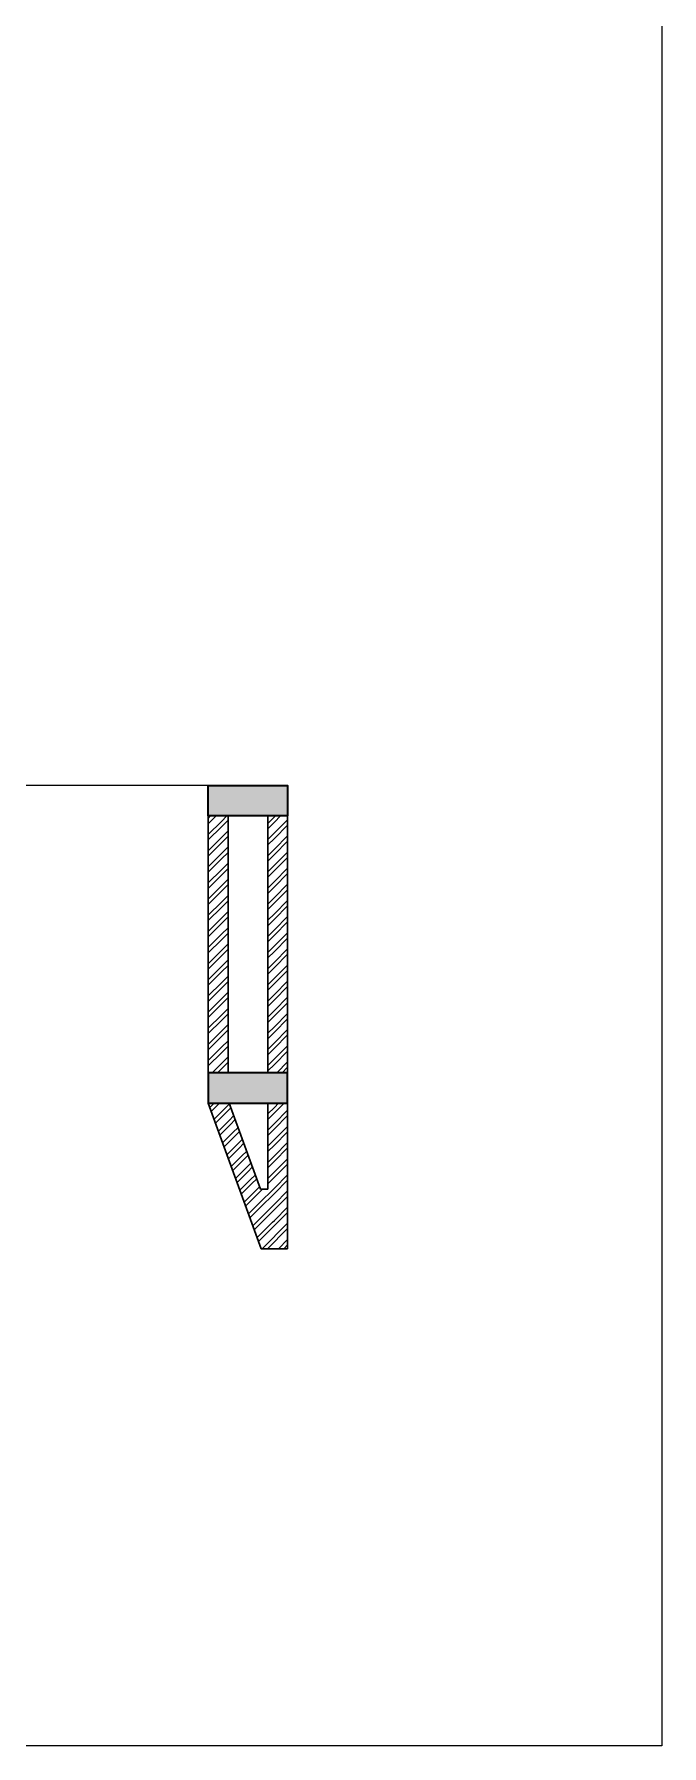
# Model space of a CAD drawing. Header units: millimetres. Extents: x 554 to 29966, y 4404 to 52986.
# Drawn here: x 25227 to 29966, y 4404 to 17338 of the extents above; entities that cross this region are included whole.
import ezdxf

# ---------------------------------------------------------------- set-up
doc = ezdxf.new("R2010")
doc.units = ezdxf.units.MM
doc.linetypes.add('HIDDEN', pattern=[9.525, 6.35, -3.175])
for name, color, linetype, lineweight in [('COLUMN', 6, 'Continuous', 35), ('Column Hatch', 253, 'Continuous', 5), ('ELE', 8, 'Continuous', 9), ('PP-WALL', 7, 'Continuous', 30), ('WALL HATCH', 8, 'Continuous', 0)]:
    doc.layers.add(name, color=color, linetype=linetype, lineweight=lineweight)
doc.layers.add('PP-OUTER', color=7, linetype='Continuous')
pattern_1 = [(45, (-2728487.74, 3305291.59), (-60.9879599, 60.9879599), []), (45, (-2728447.08, 3305291.59), (-60.9879599, 60.9879599), [])]

msp = doc.modelspace()

# ---------------------------------------------------------------- hatches: boundary and pattern name
at = {"layer": 'Column Hatch'}
for points in [[(26540.5, 11430.6), (27140.5, 11430.6), (27140.5, 11660.6), (26540.5, 11660.6)], [(26540.5, 9490.6), (27140.5, 9490.6), (27140.5, 9260.6), (26540.5, 9260.6)]]:
    msp.add_hatch(color=256, dxfattribs=at).paths.add_polyline_path(points)
at = {"layer": 'WALL HATCH'}
h = msp.add_hatch(dxfattribs=at)
h.set_pattern_fill('ANSI32', color=256, scale=230, style=0)
h.set_pattern_definition(pattern_1)
h.paths.add_polyline_path([(26540.5, 10260.6), (26640.5, 10260.6), (26640.5, 11430.6), (26540.5, 11430.6)])
h.paths.add_polyline_path([(26540.5, 10260.6), (26540.5, 10160.6), (26640.5, 10160.6), (26640.5, 10260.6)])
h.paths.add_polyline_path([(26640.5, 10160.6), (26540.5, 10160.6), (26540.5, 9490.6), (26640.5, 9490.6)])
h = msp.add_hatch(dxfattribs=at)
h.set_pattern_fill('ANSI32', color=256, scale=230, style=0)
h.set_pattern_definition(pattern_1)
h.paths.add_polyline_path([(26990.4, 9490.6), (27040.4, 9490.6), (27040.4, 11430.6), (26990.4, 11430.6)])
h.paths.add_polyline_path([(26640.5, 9490.6), (26690.5, 9490.6), (26690.5, 11430.6), (26640.5, 11430.6)])
h = msp.add_hatch(dxfattribs=at)
h.set_pattern_fill('ANSI32', color=256, scale=230, style=0)
h.set_pattern_definition(pattern_1)
h.paths.add_polyline_path([(27140.4, 11430.6), (27040.4, 11430.6), (27040.4, 10260.6), (27140.4, 10260.6)])
h.paths.add_polyline_path([(27040.4, 10160.6), (27140.4, 10160.6), (27140.4, 10260.6), (27040.4, 10260.6)])
h.paths.add_polyline_path([(27040.4, 10160.6), (27040.4, 9490.6), (27140.4, 9490.6), (27140.4, 10160.6)])
h = msp.add_hatch(dxfattribs=at)
h.set_pattern_fill('ANSI32', color=256, scale=230, style=0)
h.set_pattern_definition(pattern_1)
h.paths.add_polyline_path([(27040.4, 8360.6), (26974.1, 8360.6), (26646.9, 9260.6), (26540.5, 9260.6), (26940.4, 8160.6), (27140.4, 8160.6), (27140.4, 9260.6), (27040.4, 9260.6)])
h = msp.add_hatch(dxfattribs=at)
h.set_pattern_fill('ANSI32', color=256, scale=230, style=0)
h.set_pattern_definition(pattern_1)
h.paths.add_polyline_path([(26936.4, 8610.6), (26700.1, 9260.6), (26646.9, 9260.6), (26974.1, 8360.6), (27040.4, 8360.6), (27040.4, 9260.6), (26990.4, 9260.6), (26990.4, 8610.6)])

# ---------------------------------------------------------------- linework, layer by layer
at = {"layer": 'COLUMN'}
for points in [[(26540.5, 11430.6), (26540.5, 11660.6), (27140.5, 11660.6), (27140.5, 11430.6)], [(26540.5, 9490.6), (26540.5, 9260.6), (27140.5, 9260.6), (27140.5, 9490.6)]]:
    msp.add_lwpolyline(points, close=True, dxfattribs=at)
at = {"layer": 'ELE', "linetype": 'HIDDEN', "ltscale": 0.6}
msp.add_line((26540.5, 11660.6), (24540.4, 11660.6), dxfattribs=at)
at = {"layer": 'PP-OUTER'}
msp.add_lwpolyline([(554.4, 52986.3), (29966.3, 52986.3), (29966.3, 4404.1), (554.4, 4404.1)], close=True, dxfattribs=at)
at = {"layer": 'PP-WALL', "ltscale": 0.6}
for p, q in [((26540.5, 11430.6), (26540.5, 9260.6)), ((26690.5, 11430.6), (26690.5, 9490.6)), ((26990.4, 11430.6), (26990.4, 9490.6)), ((27140.4, 11430.6), (27140.4, 8160.6)), ((26540.5, 9260.6), (26940.4, 8160.6)), ((26700.1, 9260.6), (26936.4, 8610.6)), ((26990.4, 9260.6), (26990.4, 8610.6)), ((26936.4, 8610.6), (26990.4, 8610.6)), ((26940.4, 8160.6), (27140.4, 8160.6))]:
    msp.add_line(p, q, dxfattribs=at)

doc.saveas('drawing.dxf')
